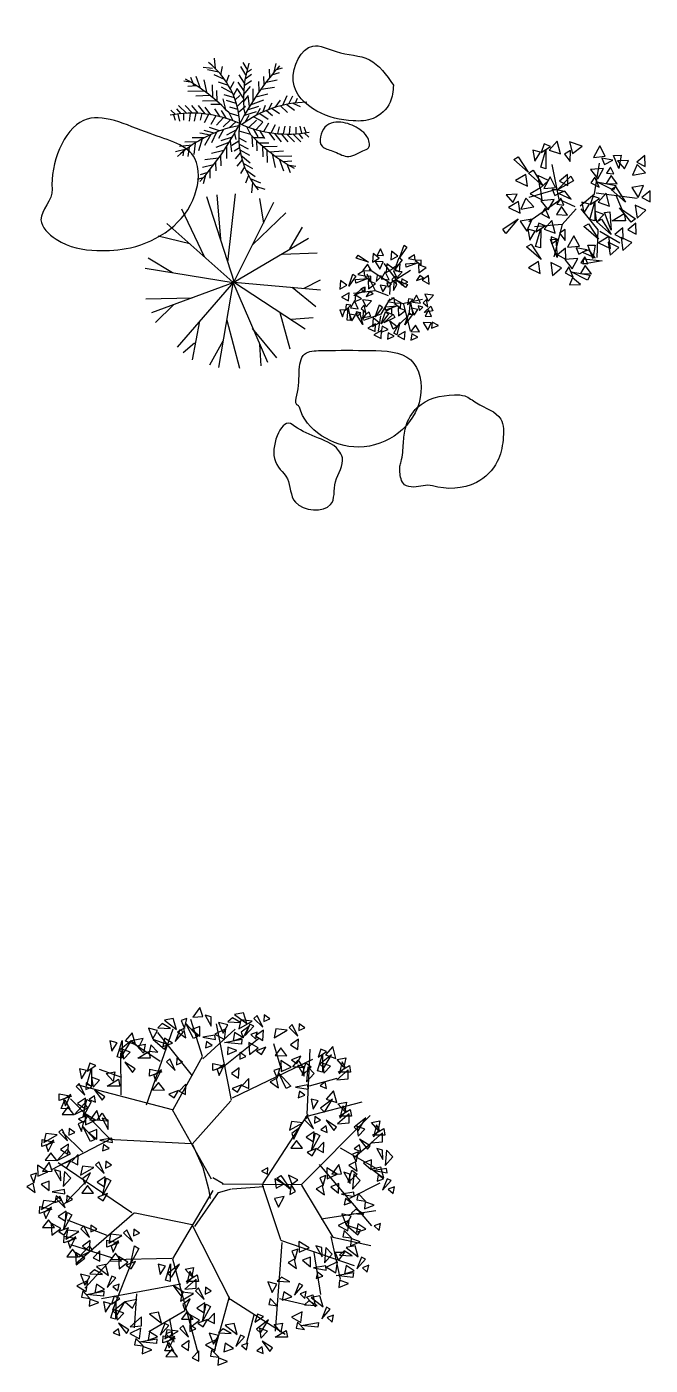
# Model space of a CAD drawing. Header units: millimetres. Extents: x 562 to 1062, y -27 to 300.
# Drawn here: x 570.56 to 574.74, y 234.04 to 243.01 of the extents above; entities that cross this region are included whole.
import ezdxf

# ---------------------------------------------------------------- set-up
doc = ezdxf.new("R2010")
doc.units = ezdxf.units.MM
doc.header["$LTSCALE"] = 0.04
for name, color, linetype in [('det', 13, 'Continuous'), ('LINVISTA', 13, 'Continuous'), ('MOBIL_I', 13, 'Continuous'), ('VE', 82, 'Continuous'), ('VEGET', 3, 'Continuous')]:
    doc.layers.add(name, color=color, linetype=linetype)

# ---------------------------------------------------------------- blocks, each defined once
blk = doc.blocks.new('FLOR2')
at = {"layer": 'VE', "color": 82}
for p, q in [((-80.3, 253.3), (-101.6, 282.1)), ((-82.6, 266.8), (-71.8, 290.5)), ((53.2, 243.8), (73.7, 286)), ((-74.7, 224.4), (-101.7, 246.3)), ((-77.5, 238.1), (-64.7, 269)), ((-69.4, 199.7), (-47.7, 241.3)), ((49.4, 200.4), (16.6, 234.2)), ((52.3, 229.2), (26.3, 258.5)), ((53.7, 258.4), (40.8, 273)), ((48.1, 190.9), (79.6, 229.4)), ((51.1, 215.2), (79.6, 258.5)), ((-66.3, 186.3), (-93.5, 208.1)), ((-57.8, 153.1), (-91, 179.1)), ((-61.3, 166.2), (-30.7, 213.6)), ((-50.9, 128.4), (-27.3, 174.9)), ((43.9, 166.6), (16.6, 210)), ((34.9, 127.8), (16.6, 176)), ((42.1, 157.4), (74.8, 195.4)), ((174.2, 158.1), (152.7, 176.1)), ((187.8, 178.2), (161.1, 191.4)), ((197.1, 193.1), (174.8, 202.3)), ((193, 186.4), (218.9, 189.4)), ((-248.3, 123.4), (-282.9, 101.8)), ((-228.8, 121.8), (-258.8, 154)), ((-209.5, 119.1), (-251.1, 97.5)), ((-195.2, 116.4), (-211.3, 146.7)), ((-157.4, 106.1), (-168.5, 136.9)), ((-128.8, 95.1), (-135.3, 128.2)), ((-101.1, 81.5), (-107.5, 115.3)), ((-45.4, 110.2), (-82.7, 140.9)), ((-39.3, 91.1), (-19.9, 146.4)), ((-30.9, 66.6), (-12.1, 113)), ((17.2, 73.9), (2, 112.9)), ((27.5, 102.9), (6.9, 146.9)), ((23.1, 89.8), (60.2, 112.9)), ((30.7, 113.1), (65.1, 137.2)), ((105, 81.1), (89.8, 117)), ((125.4, 100.5), (108.7, 123.5)), ((141.8, 117.9), (121.5, 144.1)), ((157.5, 136.3), (134.7, 159.9)), ((150.9, 128.4), (195.6, 131.1)), ((166, 147.1), (213.3, 152.2)), ((179.9, 166.3), (207.2, 166.2)), ((-171.1, 110.4), (-216.8, 98.5)), ((-143, 100.9), (-184.2, 85)), ((-110.7, 86.6), (-160.6, 77.4)), ((-91.7, 76.1), (-133.4, 59.7)), ((-71.4, 63.1), (-110.4, 47.3)), ((-84.2, 71.5), (-80.2, 97.5)), ((-36.3, 82.2), (-75, 107.5)), ((-61, 55.7), (-56.7, 89.9)), ((-25, 50.2), (-47.6, 61.3)), ((-18.6, 33.4), (-9.2, 79.1)), ((28.8, 25.6), (25.9, 67.6)), ((54.7, 41.9), (48.8, 84.2)), ((81.1, 61.1), (66.9, 100.4)), ((97.7, 74.8), (137.5, 72.5)), ((115.6, 91), (160.4, 89.1)), ((127.7, 19.7), (162.5, 64.9)), ((134.9, 110.4), (178, 110.1)), ((161.6, 26), (195.9, 72.7)), ((189.8, 32.5), (233.7, 85.8)), ((228.3, 43.3), (249.4, 72.6)), ((256.3, 52.6), (276.4, 71.1)), ((-190.4, -16.5), (-241.7, 10.1)), ((-162.2, -10.6), (-203.9, 23.1)), ((-138.3, -6.5), (-174.5, 20.9)), ((-104.1, -2.9), (-140.4, 24.4)), ((-79, 0.2), (-115.2, 27.6)), ((-50.4, 47.4), (-82.6, 34.3)), ((-34.8, -7.8), (-70.5, 0.7)), ((-27.9, 27.5), (-69, 0.4)), ((-11.4, 15.4), (7.9, 51.4)), ((7.7, 13.9), (7.9, 51.4)), ((17.8, -11.5), (53.6, 12.1)), ((19.5, 20.2), (55.1, 11.7)), ((43.6, 34.6), (82.9, 28.8)), ((67, 50.6), (105.8, 45.4)), ((74.5, 13.1), (115.2, -7.4)), ((103.6, 16.2), (129.9, 47.5)), ((122.9, 19), (159.1, -8.4)), ((146.8, 23), (188.6, -10.7)), ((175.1, 28.9), (226.4, 2.4)), ((209.1, 37.6), (258.9, 19.8)), ((234.1, 50.4), (269.5, 38.8)), ((-260.6, -36.3), (-297.5, -24.2)), ((-271.7, -40.1), (-291.8, -58.6)), ((-224.4, -25.1), (-274.3, -7.4)), ((-243.7, -30.8), (-264.8, -60.1)), ((-205.1, -20), (-249, -73.3)), ((-176.9, -13.5), (-211.2, -60.3)), ((-143.1, -7.2), (-177.8, -52.5)), ((-119, -3.8), (-145.3, -35)), ((-82.4, -38.1), (-121.1, -32.9)), ((-90.2, -2.9), (-116.5, -34.1)), ((-59, -22.2), (-98.2, -16.3)), ((-96.4, -48.6), (-82.2, -87.9)), ((-70, -29.4), (-64.1, -71.7)), ((-43.8, -14.7), (-40.9, -56.7)), ((-17.4, -15.4), (-5.3, -45.9)), ((5.3, -32.4), (-13.4, -78.7)), ((15.6, -54.2), (-3.2, -100.5)), ((9.6, -37.7), (32.3, -48.8)), ((32.9, -20.5), (32.1, -58.5)), ((42.4, -25.6), (71.3, -6.3)), ((54.4, -31.5), (57.1, -66)), ((66.1, -36.8), (101.2, -13.5)), ((80.3, -42.5), (81.7, -68.7)), ((88.6, -45.5), (126.2, -21)), ((98.9, -48.8), (111.9, -80.7)), ((109.3, -51.9), (156.4, -33)), ((143.9, -59.5), (181, -35.7)), ((173.3, -63.2), (215.7, -42.4)), ((212.6, -64.1), (249.1, -34.6)), ((240.1, -54.5), (268.6, -27.6)), ((-150.3, -97.9), (-193.3, -97.6)), ((-131, -78.5), (-175.7, -76.6)), ((-157.1, -105.4), (-136.8, -131.7)), ((-113, -62.3), (-152.8, -60)), ((-140.7, -88), (-124, -111.1)), ((-120.3, -68.7), (-105.1, -104.5)), ((-28.9, -84.6), (-68.3, -95.7)), ((-23.5, -56.8), (-61.5, -71.9)), ((-31.5, -100), (-16.7, -124.3)), ((-25.5, -69.9), (-13.5, -100.4)), ((23.9, -78.7), (4.6, -133.9)), ((21, -69.7), (59.6, -95)), ((30, -97.7), (67.4, -128.4)), ((50.8, -62.6), (58.9, -94.5)), ((64.2, -73.5), (111.4, -79.4)), ((74.6, -82.5), (81.9, -127.1)), ((87.1, -94.1), (128.1, -98.7)), ((101.9, -109), (98.1, -145.2)), ((128.7, -56.7), (141.8, -87.8)), ((159, -61.7), (176, -89.7)), ((198, -64.3), (219.9, -90.7)), ((232.1, -62.8), (267.9, -88.5)), ((-181.4, -134.6), (-228.6, -139.7)), ((-195.2, -153.8), (-222.5, -153.8)), ((-166.3, -115.9), (-211, -118.7)), ((-203.2, -165.8), (-176.5, -178.9)), ((-189.5, -145.7), (-168.1, -163.6)), ((-172.9, -123.8), (-150, -147.4)), ((-45.5, -137.8), (-81, -147.5)), ((-37.2, -114.1), (-68.5, -119.5)), ((-50.1, -149.5), (-40.8, -185.5)), ((-39.9, -122.1), (-27.9, -152.6)), ((35.5, -115.9), (12, -162.5)), ((45.9, -153.7), (15.3, -201.1)), ((42.5, -140.6), (75.6, -166.6)), ((108.6, -116.2), (149.5, -121.2)), ((120.9, -130.2), (119.1, -162.8)), ((131.2, -142.8), (171.4, -148.5)), ((137.7, -151.4), (134.9, -176.1)), ((145.5, -162.1), (177.9, -167.4)), ((-208.4, -174), (-234.3, -177)), ((-212.4, -180.7), (-190.1, -189.9)), ((-84.5, -217), (-113.5, -232.1)), ((-71.3, -194.2), (-110.7, -203.1)), ((-59.4, -170.6), (-98.3, -175.1)), ((-75.6, -202), (-60.4, -237.2)), ((-63.4, -178.9), (-44, -219.3)), ((54.1, -187.2), (32.4, -228.8)), ((50.9, -173.8), (78.2, -195.6)), ((59.4, -211.9), (86.4, -233.9)), ((-90.3, -226.2), (-80.6, -245)), ((62.1, -225.6), (49.4, -256.6)), ((67.3, -254.3), (56.5, -278)), ((64.9, -240.8), (86.2, -269.6))]:
    blk.add_line(p, q, dxfattribs=at)
for centre, radius, start, end in [((1087.9, 462.4), 1186.7, 188.516, 202.6061), ((-486.5, 269.5), 540.3, 336.1944, 2.2987), ((-211.8, 435.3), 475.2, 295.4351, 330.987), ((-266.2, -219.1), 342.9, 41.079, 90.2435), ((-111.8, 349.6), 262, 304.4561, 313.2891), ((11.4, 742.8), 732.4, 273.4205, 291.3892), ((-26.8, -730.3), 732.4, 93.4205, 111.3892), ((196.4, -422.9), 475.2, 115.4351, 150.987), ((-481.7, 27.7), 466.5, 321.3423, 356.988), ((200.6, 278.7), 342.9, 232.5988, 281.7634), ((-1103.2, -449.9), 1186.7, 8.516, 22.6061), ((-241, -435.3), 473.3, 32.1218, 54.7349)]:
    blk.add_arc(centre, radius, start, end, dxfattribs=at)
blk = doc.blocks.new('ARVE07P')
for p, q in [((-0.0211, 0.2785), (-0.1024, 0.4764)), ((0.0077, -0.006), (-0.0473, 0.4838)), ((-0.034, 0.376), (-0.0052, 0.4937)), ((0.1023, 0.1933), (0.113, 0.4711)), ((-0.1944, 0.2383), (-0.1892, 0.4486)), ((0.0051, -0.0043), (0.2231, 0.4338)), ((0.1577, 0.2986), (0.2678, 0.4063)), ((-0.2468, 0.2936), (-0.3651, 0.3186)), ((0.0077, -0.006), (-0.3045, 0.3662)), ((0.2497, 0.1535), (0.352, 0.3486)), ((-0.3019, 0.1232), (-0.3965, 0.2633)), ((0.0051, 0.0006), (0.4123, 0.2559)), ((0.3125, 0.2633), (0.3886, 0.2961)), ((0.0025, 0.0006), (-0.4489, 0.1834)), ((-0.3651, 0.1482), (-0.4648, 0.1285)), ((0.3624, 0.0232), (0.4884, 0.0883)), ((0.0025, 0.0006), (-0.47, -0.1145)), ((0.0025, 0.0006), (-0.3414, -0.3625)), ((0, 0.0031), (0.0081, -0.5002)), ((0.0025, 0.0031), (0.4939, 0.0306)), ((0.0081, 0.0031), (0.4544, -0.217)), ((0.2523, 0.0182), (0.5017, -0.0519)), ((-0.3019, -0.0719), (-0.4911, -0.0219)), ((0.0081, -0.0018), (0.2652, -0.4224)), ((-0.3518, -0.0871), (-0.4545, -0.1822)), ((0.0025, -0.117), (-0.1497, -0.4699)), ((0.3151, -0.1494), (0.423, -0.2674)), ((-0.1574, -0.1695), (-0.3887, -0.2871)), ((0.1182, -0.1822), (0.1629, -0.4752)), ((-0.2546, -0.2674), (-0.2731, -0.4051)), ((0.0025, -0.2522), (-0.0499, -0.4949)), ((0.1762, -0.2773), (0.3336, -0.3699)), ((0.3336, -0.3699), (0.3336, -0.3699))]:
    blk.add_line(p, q)
blk = doc.blocks.new('A$C1119327A')
at = {"layer": 'MOBIL_I'}
for p, q in [((23.82, 42.64), (11.52, 38.98)), ((24.92, 37.63), (11.52, 28.19)), ((41.63, 41.09), (59.98, 38.78)), ((50.43, 40.13), (54.11, 31.27)), ((26.39, 27.03), (22.72, 12.58)), ((43.28, 23.95), (52.27, 18.75))]:
    blk.add_line(p, q, dxfattribs=at)
for points in [[(14.32, 55.33), (16.77, 59.32), (13.35, 60.21)], [(16.86, 52.56), (19.23, 60.41), (19.14, 51.86)], [(17.06, 59.11), (21.22, 61.8), (18.38, 62.99)], [(25.69, 58.51), (24.17, 64.2), (20.66, 60.21)], [(30.06, 55.15), (30.12, 60.09), (27.56, 58.39)], [(35.34, 61.99), (29.77, 63.88), (31.14, 58.75)], [(43.21, 62.15), (40.39, 56.98), (45.68, 57.45)], [(6.82, 57.24), (11.25, 50.33), (4.81, 55.96)], [(49.05, 55.77), (44.19, 56.68), (45.42, 53.87)], [(52.75, 57.9), (51.73, 52.03), (49.43, 57.89)], [(51.21, 55.41), (54.28, 51.9), (56.13, 55.64)], [(57.82, 49), (63.62, 50.01), (59.97, 53.86)], [(63.38, 57.79), (59.78, 54.82), (63.46, 52.87)], [(5.6, 46.66), (10.91, 44.12), (10.16, 49.37)], [(13.44, 51.2), (17.87, 44.29), (11.43, 49.92)], [(15.6, 48.95), (16.43, 43.13), (20.39, 46.66)], [(21.04, 48.25), (18.22, 43.09), (23.51, 43.56)], [(31.54, 46.49), (24.41, 42.42), (30.37, 48.56)], [(28.83, 49.33), (25.24, 46.36), (28.92, 44.4)], [(44.98, 52.04), (39.12, 51.52), (42.44, 47.38)], [(42.91, 43.65), (40.97, 48.2), (39.32, 45.61)], [(51.05, 45.11), (48.27, 48.86), (46.12, 45.29)], [(48.07, 52.67), (46.27, 49.97), (49.45, 49.57)], [(12.23, 40.62), (17.53, 38.07), (16.79, 43.33)], [(26.87, 41.87), (22.01, 42.79), (23.25, 39.97)], [(30.5, 38.35), (27.69, 41.9), (24.89, 40.84)], [(49.33, 42.32), (42, 46), (50.41, 44.45)], [(50.29, 43.94), (54.72, 37.03), (48.28, 42.66)], [(60.42, 39.08), (62.8, 44.46), (57.57, 43.55)], [(65.68, 42.07), (62.08, 39.1), (65.76, 37.15)], [(1.4, 40.31), (4.48, 36.8), (6.32, 40.54)], [(2.44, 34.57), (7.74, 32.03), (7, 37.29)], [(8.01, 33.9), (13.81, 34.9), (10.16, 38.75)], [(22.81, 38.15), (16.95, 37.63), (20.27, 33.48)], [(25.9, 38.77), (24.1, 36.07), (27.27, 35.68)], [(36.2, 32.07), (38.66, 36.05), (35.24, 36.95)], [(38.75, 29.29), (41.11, 37.15), (41.03, 28.6)], [(38.95, 35.85), (43.1, 38.54), (40.27, 39.72)], [(47.58, 35.25), (46.06, 40.93), (42.55, 36.95)], [(20.74, 29.75), (18.8, 34.3), (17.15, 31.71)], [(28.87, 31.22), (26.1, 34.96), (23.95, 31.39)], [(41.79, 28.08), (45, 31.46), (41.11, 32.96)], [(47.76, 32.59), (48.4, 24.4), (45.38, 32.41)], [(54.68, 28.6), (48.72, 28.6), (54.1, 31.87)], [(57.29, 28.08), (52.06, 34.4), (59.13, 29.59)], [(59.07, 35.66), (59.9, 29.83), (63.86, 33.36)], [(0, 24.87), (6.77, 29.51), (1.34, 22.9)], [(10.61, 23.97), (12.99, 29.36), (7.76, 28.45)], [(12.01, 19.98), (14.47, 23.96), (11.05, 24.86)], [(14.56, 17.2), (16.92, 25.06), (16.84, 16.51)], [(14.76, 23.76), (18.91, 26.45), (16.08, 27.63)], [(23.39, 23.16), (21.87, 28.84), (18.36, 24.86)], [(27.75, 19.79), (27.82, 24.74), (25.26, 23.04)], [(38.21, 27.33), (42.64, 20.42), (36.2, 26.05)], [(43.96, 29.44), (48.39, 22.54), (41.95, 28.16)], [(53.6, 25.46), (50, 22.49), (53.68, 20.53)], [(59.35, 27.58), (55.75, 24.61), (59.43, 22.65)], [(12.58, 18.26), (17.01, 11.36), (10.57, 16.98)], [(23.57, 20.5), (24.21, 12.31), (21.19, 20.32)], [(24.53, 20.22), (21.56, 21.53), (21.72, 18.34)], [(31.7, 21.97), (28.88, 16.8), (34.17, 17.27)], [(42.74, 18.86), (48.05, 16.32), (47.3, 21.58)], [(46.99, 19.04), (47.82, 13.21), (51.78, 16.75)], [(52.74, 21.16), (53.57, 15.33), (57.53, 18.87)], [(27.97, 16.4), (24.37, 13.43), (28.05, 11.47)], [(37.53, 15.59), (32.67, 16.5), (33.91, 13.69)], [(36.56, 12.49), (34.76, 9.79), (37.93, 9.39)], [(41.16, 12.07), (38.35, 15.62), (35.55, 14.56)], [(41.24, 17.72), (40.21, 11.85), (37.92, 17.71)], [(11.36, 7.68), (16.67, 5.14), (15.92, 10.4)], [(21.36, 9.98), (22.19, 4.15), (26.15, 7.69)], [(33.47, 11.86), (27.61, 11.34), (30.93, 7.2)], [(31.39, 3.47), (29.46, 8.02), (27.8, 5.43)], [(39.53, 4.93), (36.75, 8.68), (34.61, 5.11)], [(36.12, 11.59), (44.29, 10.82), (35.89, 9.22)], [(34.65, 0.11), (31.14, 3.22), (29.67, 0)], [(37.82, 2.14), (30.48, 5.82), (38.89, 4.27)]]:
    blk.add_lwpolyline(points, close=True, dxfattribs=at)
for points in [[(34.47, 35.32), (40.89, 40.71), (43.09, 54.39)], [(32.26, 34.93), (25.1, 38.21), (21.98, 53.81)], [(32.63, 33.97), (26.39, 27.03), (14.09, 25.88)], [(34.83, 33.97), (42.36, 24.53), (41.99, 12.2)]]:
    blk.add_lwpolyline(points, dxfattribs=at)
blk = doc.blocks.new('planta8')
at = {"color": 0}
for p, q in [((-0.0621, 0.6486), (-0.1198, 0.8317)), ((0.0807, 0.4314), (0.0068, 0.809)), ((-0.3391, 0.4097), (-0.2067, 0.7857)), ((-0.1118, 0.5533), (-0.283, 0.7665)), ((-0.0599, 0.6374), (0.1, 0.7839)), ((0.0503, 0.6052), (0.2142, 0.7374)), ((-0.4634, 0.4586), (-0.4649, 0.6656)), ((-0.2706, 0.624), (-0.4118, 0.7172)), ((0.3315, 0.5721), (0.2907, 0.7109)), ((0.4562, 0.3633), (0.4708, 0.6849)), ((-0.2073, 0.3858), (-0.0621, 0.6486)), ((0.087, 0.4433), (0.4834, 0.6346)), ((-0.46, 0.5436), (-0.5706, 0.5839)), ((0.4672, 0.5034), (0.604, 0.5411)), ((-0.513, 0.2341), (-0.714, 0.4387)), ((-0.1133, 0.2153), (0.0775, 0.4296)), ((0.449, 0.3521), (0.7267, 0.4239)), ((0.2364, 0.0191), (0.4601, 0.3633)), ((-0.6531, 0.1742), (-0.7542, 0.2738)), ((-0.5263, 0.2347), (-0.8121, 0.0866)), ((-0.1183, 0.2166), (-0.5282, 0.2381)), ((-0.1117, 0.2124), (-0.0596, 0.0985)), ((0.6905, 0.1514), (0.7807, 0.2271)), ((0.6186, 0.1969), (0.7986, 0.0947)), ((-0.411, -0.125), (-0.7748, 0.1226)), ((-0.0596, 0.0985), (-0.0314, -0.007)), ((0.5141, 0.1137), (0.7735, -0.1889)), ((-0.6448, 0.0224), (-0.7446, -0.0824)), ((0.0411, 0.0182), (-0.0114, 0.0478)), ((0.0854, -0.007), (0.242, 0.0056)), ((0.2329, 0.0154), (0.323, -0.257)), ((0.4275, 0.0115), (0.5825, -0.2456)), ((0.6655, -0.0527), (0.8168, 0.023)), ((-0.0314, -0.007), (-0.0233, -0.0536)), ((-0.3975, -0.1245), (-0.6876, -0.3773)), ((-0.1133, -0.1845), (-0.3944, -0.1263)), ((0.5248, -0.1549), (0.795, -0.1133)), ((-0.5328, -0.2377), (-0.7292, -0.1619)), ((-0.112, -0.1894), (0.0744, -0.5552)), ((0.323, -0.2607), (0.687, -0.3855)), ((0.5717, -0.242), (0.6186, -0.4536)), ((0.5825, -0.2456), (0.77, -0.2872)), ((-0.5057, -0.3492), (-0.7124, -0.284)), ((0.3302, -0.2721), (0.2976, -0.711)), ((0.4887, -0.3213), (0.5213, -0.5293)), ((-0.5142, -0.3567), (-0.644, -0.4983)), ((-0.214, -0.3511), (-0.5142, -0.3567)), ((-0.4068, -0.3522), (-0.5059, -0.607)), ((-0.1688, -0.4772), (-0.5606, -0.5505)), ((-0.3886, -0.525), (-0.3988, -0.694)), ((0.0702, -0.54), (-0.0065, -0.8163)), ((0.0763, -0.5518), (0.3475, -0.7253)), ((0.3194, -0.5483), (0.4601, -0.5823)), ((-0.149, -0.6093), (-0.3275, -0.7141)), ((-0.2244, -0.6488), (-0.204, -0.7647)), ((0.1921, -0.6314), (0.1564, -0.7687))]:
    blk.add_line(p, q, dxfattribs=at)
for points in [[(-0.0606, 0.8452), (-0.075, 0.8903), (-0.1089, 0.8431)], [(0.1565, 0.8107), (0.1408, 0.8648), (0.0968, 0.8562)], [(-0.2205, 0.7874), (-0.2603, 0.8109), (-0.2831, 0.7906)], [(-0.1904, 0.7823), (-0.2061, 0.8364), (-0.2501, 0.8278)], [(-0.1507, 0.7873), (-0.1386, 0.8363), (-0.168, 0.8254)], [(-0.1065, 0.737), (-0.1437, 0.8121), (-0.0846, 0.7478)], [(-0.0754, 0.7493), (-0.075, 0.7969), (-0.1145, 0.7809)], [(-0.0183, 0.7975), (-0.0194, 0.8437), (-0.0487, 0.8523)], [(0.0635, 0.8052), (0.0176, 0.8169), (0.0396, 0.7631)], [(0.1264, 0.8157), (0.0866, 0.8393), (0.0638, 0.819)], [(0.1835, 0.8225), (0.1275, 0.8291), (0.1184, 0.7853)], [(0.1671, 0.7968), (0.13, 0.7693), (0.1398, 0.7404)], [(0.1919, 0.7987), (0.1726, 0.808), (0.1495, 0.7512)], [(0.2083, 0.8505), (0.1922, 0.8364), (0.2356, 0.7929)], [(0.2425, 0.8538), (0.2414, 0.8207), (0.2711, 0.8343)], [(0.3818, 0.8059), (0.3657, 0.7918), (0.409, 0.7484)], [(0.416, 0.8093), (0.4149, 0.7761), (0.4446, 0.7897)], [(-0.3932, 0.7075), (-0.4087, 0.7656), (-0.4446, 0.7249)], [(-0.3759, 0.6943), (-0.3556, 0.737), (-0.4126, 0.7258)], [(-0.2834, 0.7769), (-0.3293, 0.7886), (-0.3073, 0.7348)], [(-0.2358, 0.7074), (-0.306, 0.7329), (-0.25, 0.6848)], [(-0.21, 0.7134), (-0.2502, 0.739), (-0.2576, 0.6971)], [(-0.155, 0.7704), (-0.1743, 0.7797), (-0.1974, 0.7228)], [(-0.1448, 0.74), (-0.1543, 0.7868), (-0.1861, 0.7696)], [(0.0021, 0.7329), (-0.0002, 0.7542), (-0.0607, 0.7436)], [(0.0538, 0.7857), (-0.0002, 0.7593), (0.0466, 0.7319)], [(0.1308, 0.7089), (0.0474, 0.7172), (0.1333, 0.7331)], [(0.137, 0.7417), (0.0968, 0.7673), (0.0894, 0.7254)], [(0.2083, 0.7685), (0.1774, 0.7566), (0.2015, 0.7346)], [(0.2394, 0.7777), (0.2002, 0.7506), (0.2359, 0.7275)], [(0.357, 0.778), (0.301, 0.7846), (0.2918, 0.7407)], [(0.4128, 0.7331), (0.3736, 0.7061), (0.4093, 0.6829)], [(-0.5094, 0.6751), (-0.4843, 0.7158), (-0.5192, 0.7249)], [(-0.4834, 0.6467), (-0.4592, 0.727), (-0.4601, 0.6396)], [(-0.4532, 0.6609), (-0.4147, 0.7249), (-0.4726, 0.6792)], [(-0.4523, 0.6344), (-0.4195, 0.6689), (-0.4592, 0.6842)], [(-0.3867, 0.7016), (-0.3449, 0.7096), (-0.3535, 0.6639)], [(-0.3207, 0.6396), (-0.3816, 0.6396), (-0.3266, 0.673)], [(-0.2822, 0.6697), (-0.3173, 0.706), (-0.3236, 0.6753)], [(-0.0148, 0.703), (-0.0413, 0.7229), (-0.0472, 0.6908)], [(0.108, 0.6779), (0.0632, 0.6947), (0.061, 0.6587)], [(0.1231, 0.6678), (0.122, 0.6346), (0.1517, 0.6483)], [(0.1665, 0.7182), (0.1698, 0.6582), (0.2132, 0.6907)], [(0.2515, 0.6941), (0.2043, 0.676), (0.2302, 0.6582)], [(0.3258, 0.6902), (0.2971, 0.6525), (0.3552, 0.6518)], [(0.5093, 0.6449), (0.5517, 0.6723), (0.5228, 0.6844)], [(0.5974, 0.6387), (0.5819, 0.6968), (0.546, 0.6561)], [(-0.6318, 0.5761), (-0.5894, 0.6035), (-0.6183, 0.6156)], [(-0.407, 0.5695), (-0.3941, 0.5866), (-0.4455, 0.6202)], [(-0.2234, 0.6361), (-0.2395, 0.622), (-0.1961, 0.5785)], [(-0.1892, 0.6394), (-0.1903, 0.6063), (-0.1606, 0.6199)], [(-0.01, 0.6135), (0.0496, 0.601), (-0.011, 0.5796)], [(0.0477, 0.6107), (0.0105, 0.5833), (0.0203, 0.5544)], [(0.3763, 0.5962), (0.3253, 0.628), (0.327, 0.5738)], [(0.4249, 0.6495), (0.3778, 0.6314), (0.4036, 0.6136)], [(0.3852, 0.5964), (0.4102, 0.6308), (0.4352, 0.5915)], [(0.4403, 0.5506), (0.4392, 0.5968), (0.4099, 0.6054)], [(0.4757, 0.5963), (0.4312, 0.5546), (0.4485, 0.6165)], [(0.452, 0.5224), (0.4895, 0.5645), (0.4589, 0.5972)], [(0.5072, 0.5779), (0.5314, 0.6582), (0.5305, 0.5708)], [(0.5374, 0.5921), (0.5759, 0.6561), (0.518, 0.6104)], [(0.5383, 0.5656), (0.5711, 0.6001), (0.5314, 0.6154)], [(0.604, 0.6328), (0.6458, 0.6408), (0.6371, 0.5951)], [(0.6699, 0.5708), (0.609, 0.5708), (0.664, 0.6042)], [(0.6129, 0.5617), (0.6437, 0.5962), (0.6281, 0.6225)], [(-0.6598, 0.5375), (-0.6348, 0.5782), (-0.6697, 0.5873)], [(-0.6339, 0.5091), (-0.6097, 0.5894), (-0.6106, 0.502)], [(-0.6028, 0.4968), (-0.57, 0.5313), (-0.6097, 0.5466)], [(-0.5371, 0.564), (-0.4953, 0.572), (-0.504, 0.5263)], [(-0.4711, 0.502), (-0.5321, 0.502), (-0.4771, 0.5354)], [(-0.3223, 0.5851), (-0.2627, 0.5726), (-0.3233, 0.5513)], [(-0.2646, 0.5824), (-0.3018, 0.5549), (-0.292, 0.526)], [(0.12, 0.5916), (0.0807, 0.5646), (0.1165, 0.5414)], [(0.1674, 0.5401), (0.1345, 0.5054), (0.1668, 0.4893)], [(0.3138, 0.4931), (0.3043, 0.5399), (0.2725, 0.5227)], [(0.3078, 0.5405), (0.32, 0.5895), (0.2906, 0.5785)], [(0.3521, 0.4902), (0.3149, 0.5653), (0.3739, 0.5009)], [(0.6022, 0.5331), (0.6583, 0.5382), (0.6583, 0.583)], [(-0.7695, 0.4638), (-0.7099, 0.4513), (-0.7705, 0.4299)], [(-0.6707, 0.5147), (-0.6867, 0.5006), (-0.6434, 0.4572)], [(-0.6364, 0.5181), (-0.6376, 0.4849), (-0.6079, 0.4985)], [(-0.5574, 0.4319), (-0.5446, 0.449), (-0.5959, 0.4826)], [(-0.2794, 0.5203), (-0.3081, 0.4827), (-0.25, 0.4819)], [(-0.1803, 0.4797), (-0.2274, 0.4616), (-0.2015, 0.4438)], [(-0.1449, 0.5117), (-0.1778, 0.4771), (-0.1455, 0.461)], [(0.132, 0.508), (0.0849, 0.4899), (0.1108, 0.4721)], [(0.4607, 0.4861), (0.4584, 0.5074), (0.3979, 0.4968)], [(0.4438, 0.4561), (0.4173, 0.4761), (0.4114, 0.4439)], [(0.5508, 0.4904), (0.5451, 0.5231), (0.5189, 0.5036)], [(0.6013, 0.4202), (0.5857, 0.4783), (0.5499, 0.4376)], [(-0.7176, 0.3896), (-0.7602, 0.3904), (-0.7423, 0.4333)], [(-0.7267, 0.399), (-0.7553, 0.3613), (-0.6972, 0.3606)], [(-0.7118, 0.461), (-0.749, 0.4335), (-0.7392, 0.4046)], [(-0.6441, 0.4158), (-0.695, 0.361), (-0.6289, 0.3939)], [(-0.6396, 0.4419), (-0.6788, 0.4149), (-0.6431, 0.3917)], [(-0.6117, 0.4234), (-0.6518, 0.3499), (-0.633, 0.4352)], [(-0.5903, 0.4216), (-0.5959, 0.4543), (-0.6222, 0.4348)], [(0.4851, 0.3878), (0.5102, 0.4284), (0.4753, 0.4376)], [(0.5413, 0.3736), (0.5798, 0.4376), (0.5219, 0.3919)], [(0.6078, 0.4143), (0.6496, 0.4223), (0.641, 0.3766)], [(0.6168, 0.3432), (0.6475, 0.3777), (0.632, 0.404)], [(-0.6275, 0.3583), (-0.6746, 0.3402), (-0.6488, 0.3224)], [(-0.5913, 0.3333), (-0.6423, 0.3651), (-0.6406, 0.3109)], [(-0.5696, 0.3355), (-0.584, 0.3806), (-0.618, 0.3334)], [(-0.5824, 0.3335), (-0.5574, 0.3679), (-0.5325, 0.3286)], [(-0.5273, 0.2878), (-0.5285, 0.334), (-0.5578, 0.3425)], [(0.4588, 0.3488), (0.4427, 0.3347), (0.4861, 0.2912)], [(0.493, 0.3521), (0.4919, 0.319), (0.5216, 0.3326)], [(0.5875, 0.2822), (0.6004, 0.2993), (0.549, 0.3329)], [(0.606, 0.3146), (0.6622, 0.3196), (0.6622, 0.3644)], [(0.6738, 0.3523), (0.6129, 0.3523), (0.6678, 0.3857)], [(0.707, 0.2806), (0.7455, 0.3446), (0.6876, 0.2988)], [(-0.7802, 0.2603), (-0.8362, 0.2669), (-0.8454, 0.223)], [(-0.7555, 0.2882), (-0.7715, 0.2741), (-0.7282, 0.2307)], [(-0.7212, 0.2916), (-0.7224, 0.2584), (-0.6927, 0.272)], [(-0.6598, 0.2776), (-0.6476, 0.3266), (-0.677, 0.3157)], [(-0.6155, 0.2273), (-0.6527, 0.3024), (-0.5937, 0.2381)], [(-0.5844, 0.2396), (-0.5841, 0.2872), (-0.6235, 0.2712)], [(0.434, 0.3208), (0.378, 0.3274), (0.3688, 0.2836)], [(0.4176, 0.2951), (0.3804, 0.2676), (0.3902, 0.2387)], [(0.4899, 0.2759), (0.4506, 0.2489), (0.4864, 0.2258)], [(0.5177, 0.2575), (0.4776, 0.1839), (0.4964, 0.2692)], [(0.5547, 0.2719), (0.549, 0.3046), (0.5228, 0.2851)], [(0.7079, 0.254), (0.7407, 0.2886), (0.701, 0.3039)], [(0.7717, 0.2216), (0.8279, 0.2266), (0.8279, 0.2714)], [(0.7735, 0.3212), (0.8153, 0.3292), (0.8067, 0.2835)], [(0.8395, 0.2593), (0.7786, 0.2593), (0.8335, 0.2927)], [(0.7825, 0.2502), (0.8132, 0.2847), (0.7977, 0.311)], [(-0.8543, 0.2373), (-0.7947, 0.2248), (-0.8553, 0.2034)], [(-0.7966, 0.2345), (-0.8338, 0.207), (-0.824, 0.1781)], [(-0.7244, 0.2154), (-0.7636, 0.1883), (-0.7279, 0.1652)], [(-0.5069, 0.2232), (-0.5093, 0.2445), (-0.5697, 0.2339)], [(-0.5238, 0.1933), (-0.5503, 0.2132), (-0.5562, 0.1811)], [(0.4028, 0.233), (0.3741, 0.1954), (0.4322, 0.1946)], [(0.5373, 0.2244), (0.5044, 0.1898), (0.5368, 0.1736)], [(0.7204, 0.1788), (0.7147, 0.2115), (0.6884, 0.1921)], [(0.7532, 0.1891), (0.7661, 0.2063), (0.7147, 0.2399)], [(-0.8115, 0.1725), (-0.8401, 0.1348), (-0.782, 0.134)], [(-0.7289, 0.1892), (-0.7798, 0.1345), (-0.7137, 0.1674)], [(-0.6769, 0.1639), (-0.7098, 0.1292), (-0.6775, 0.1131)], [(0.5019, 0.1924), (0.4548, 0.1742), (0.4807, 0.1564)], [(0.6972, 0.1279), (0.7093, 0.1769), (0.6799, 0.1659)], [(0.7725, 0.0898), (0.7729, 0.1375), (0.7334, 0.1215)], [(0.8296, 0.138), (0.8285, 0.1843), (0.7992, 0.1928)], [(0.8413, 0.1098), (0.8789, 0.1519), (0.8482, 0.1846)], [(-0.8948, 0.0228), (-0.8826, 0.0718), (-0.912, 0.0608)], [(-0.8263, 0.0785), (-0.8773, 0.1102), (-0.8756, 0.056)], [(-0.8046, 0.0807), (-0.819, 0.1257), (-0.8529, 0.0786)], [(-0.7623, 0.0329), (-0.7634, 0.0791), (-0.7927, 0.0877)], [(-0.7123, 0.1318), (-0.7594, 0.1137), (-0.7336, 0.0959)], [(-0.7506, 0.0047), (-0.7131, 0.0467), (-0.7437, 0.0794)], [(-0.599, 0.0984), (-0.655, 0.105), (-0.6642, 0.0612)], [(-0.6154, 0.0727), (-0.6526, 0.0452), (-0.6428, 0.0163)], [(-0.5742, 0.1264), (-0.5903, 0.1122), (-0.5469, 0.0688)], [(-0.54, 0.1297), (-0.5411, 0.0966), (-0.5114, 0.1102)], [(0.2303, 0.0817), (0.2591, 0.0654), (0.2608, 0.098)], [(0.6038, 0.0664), (0.5528, 0.0981), (0.5545, 0.0439)], [(0.6255, 0.0685), (0.6111, 0.1136), (0.5772, 0.0664)], [(0.6678, 0.0208), (0.6667, 0.067), (0.6374, 0.0756)], [(0.7032, 0.0664), (0.6587, 0.0248), (0.676, 0.0867)], [(0.7031, 0.0805), (0.6936, 0.1274), (0.6618, 0.1102)], [(0.6795, -0.0074), (0.717, 0.0346), (0.6864, 0.0673)], [(0.8348, 0.0461), (0.8191, 0.1002), (0.7752, 0.0916)], [(0.85, 0.0735), (0.8477, 0.0948), (0.7872, 0.0842)], [(-0.8888, -0.0246), (-0.8983, 0.0222), (-0.9301, 0.005)], [(-0.8194, -0.0153), (-0.819, 0.0323), (-0.8585, 0.0164)], [(-0.6302, 0.0106), (-0.6589, -0.027), (-0.6008, -0.0278)], [(-0.5431, 0.0535), (-0.5824, 0.0265), (-0.5466, 0.0034)], [(-0.5153, 0.0351), (-0.5554, -0.0385), (-0.5366, 0.0468)], [(0.2964, 0.0437), (0.3022, -0.0036), (0.3392, 0.0174)], [(0.3256, 0.0599), (0.3723, -0.0097), (0.3053, 0.0464)], [(0.364, 0.062), (0.3795, 0.0168), (0.4088, 0.038)], [(0.376, 0.0158), (0.3704, -0.0344), (0.3981, -0.0197)], [(0.5413, -0.0367), (0.5318, 0.0101), (0.5, -0.0071)], [(0.5353, 0.0106), (0.5475, 0.0597), (0.5181, 0.0487)], [(0.6107, -0.0274), (0.6111, 0.0202), (0.5716, 0.0042)], [(0.8331, 0.0435), (0.8066, 0.0635), (0.8007, 0.0314)], [(0.8703, 0.0341), (0.851, 0.0435), (0.8279, -0.0134)], [(0.8867, 0.0039), (0.8557, -0.008), (0.8798, -0.03)], [(-0.7919, -0.0714), (-0.8478, -0.0648), (-0.857, -0.1087)], [(-0.7419, -0.0316), (-0.7442, -0.0104), (-0.8047, -0.021)], [(-0.7588, -0.0616), (-0.7853, -0.0416), (-0.7912, -0.0738)], [(-0.7671, -0.0434), (-0.7832, -0.0576), (-0.7398, -0.101)], [(-0.7328, -0.0401), (-0.734, -0.0733), (-0.7043, -0.0596)], [(-0.5311, -0.03), (-0.5782, -0.0482), (-0.5523, -0.066)], [(0.2942, -0.0534), (0.3143, -0.0962), (0.3419, -0.045)], [(0.6882, -0.0438), (0.6859, -0.0225), (0.6254, -0.0331)], [(0.6713, -0.0737), (0.6448, -0.0537), (0.6389, -0.0859)], [(0.743, -0.0665), (0.7079, -0.0302), (0.7016, -0.0609)], [(-0.8659, -0.0944), (-0.8063, -0.1069), (-0.8669, -0.1283)], [(-0.8083, -0.0972), (-0.8454, -0.1246), (-0.8356, -0.1535)], [(-0.736, -0.1163), (-0.7752, -0.1433), (-0.7395, -0.1665)], [(-0.7081, -0.1347), (-0.7483, -0.2083), (-0.7295, -0.123)], [(0.6725, -0.1415), (0.6267, -0.1298), (0.6487, -0.1836)], [(0.7355, -0.131), (0.6957, -0.1075), (0.6729, -0.1278)], [(0.7863, -0.0866), (0.7416, -0.0699), (0.7393, -0.1059)], [(-0.8231, -0.1592), (-0.8517, -0.1969), (-0.7936, -0.1976)], [(-0.8089, -0.1757), (-0.8056, -0.2357), (-0.7622, -0.2033)], [(-0.6474, -0.1893), (-0.6635, -0.2034), (-0.6201, -0.2468)], [(-0.6131, -0.1859), (-0.6143, -0.2191), (-0.5846, -0.2055)], [(0.6629, -0.1611), (0.6089, -0.1875), (0.6557, -0.2148)], [(0.7202, -0.211), (0.6499, -0.1855), (0.7059, -0.2336)], [(0.746, -0.205), (0.7058, -0.1794), (0.6984, -0.2214)], [(0.8174, -0.1783), (0.7864, -0.1901), (0.8105, -0.2122)], [(-0.7239, -0.1999), (-0.7711, -0.218), (-0.7452, -0.2358)], [(-0.7462, -0.2402), (-0.6866, -0.2527), (-0.7472, -0.2741)], [(-0.6722, -0.2172), (-0.7281, -0.2106), (-0.7373, -0.2545)], [(-0.6885, -0.243), (-0.7257, -0.2705), (-0.7159, -0.2994)], [(-0.6163, -0.2621), (-0.6555, -0.2892), (-0.6198, -0.3123)], [(-0.5342, -0.2604), (-0.4746, -0.2729), (-0.5352, -0.2942)], [(-0.4602, -0.2373), (-0.5161, -0.2308), (-0.5253, -0.2746)], [(-0.4766, -0.2631), (-0.5137, -0.2906), (-0.5039, -0.3195)], [(-0.4354, -0.2094), (-0.4515, -0.2235), (-0.4081, -0.2669)], [(-0.4011, -0.2061), (-0.4023, -0.2392), (-0.3726, -0.2256)], [(0.6737, -0.2487), (0.6387, -0.2124), (0.6323, -0.2431)], [(0.717, -0.2688), (0.6723, -0.252), (0.67, -0.2881)], [(-0.7034, -0.305), (-0.732, -0.3427), (-0.6739, -0.3434)], [(-0.6891, -0.3216), (-0.6859, -0.3816), (-0.6425, -0.3491)], [(-0.6208, -0.2882), (-0.6717, -0.343), (-0.6056, -0.3101)], [(-0.5688, -0.3136), (-0.6017, -0.3483), (-0.5694, -0.3644)], [(-0.4914, -0.3252), (-0.52, -0.3628), (-0.4619, -0.3636)], [(-0.3764, -0.3007), (-0.4166, -0.3742), (-0.3978, -0.289)], [(0.3965, -0.3535), (0.4087, -0.3045), (0.3793, -0.3154)], [(0.465, -0.2977), (0.414, -0.266), (0.4156, -0.3202)], [(0.529, -0.3433), (0.5278, -0.2971), (0.4985, -0.2886)], [(0.5407, -0.3715), (0.5782, -0.3295), (0.5476, -0.2968)], [(0.6095, -0.3597), (0.5936, -0.3202), (0.6402, -0.3199)], [(0.6776, -0.3372), (0.6378, -0.3137), (0.615, -0.334)], [(0.7077, -0.3423), (0.6919, -0.2882), (0.648, -0.2968)], [(-0.526, -0.4353), (-0.5417, -0.3812), (-0.5857, -0.3898)], [(-0.4772, -0.3417), (-0.4739, -0.4017), (-0.4305, -0.3692)], [(-0.3922, -0.3658), (-0.4394, -0.3839), (-0.4135, -0.4017)], [(-0.2705, -0.4294), (-0.2454, -0.3887), (-0.2804, -0.3796)], [(-0.2445, -0.4577), (-0.2204, -0.3775), (-0.2213, -0.4648)], [(-0.2144, -0.4436), (-0.1759, -0.3796), (-0.2338, -0.4253)], [(-0.1478, -0.4029), (-0.106, -0.3949), (-0.1147, -0.4406)], [(0.4024, -0.4008), (0.3929, -0.354), (0.3612, -0.3712)], [(0.4719, -0.3915), (0.4722, -0.3439), (0.4328, -0.3599)], [(0.5494, -0.4079), (0.547, -0.3866), (0.4866, -0.3972)], [(0.6049, -0.3673), (0.551, -0.3936), (0.5978, -0.421)], [(0.6881, -0.4112), (0.6479, -0.3856), (0.6405, -0.4275)], [(0.7431, -0.3542), (0.7238, -0.3449), (0.7007, -0.4017)], [(0.7595, -0.3845), (0.7285, -0.3963), (0.7526, -0.4184)], [(-0.6287, -0.4603), (-0.6827, -0.4867), (-0.6359, -0.514)], [(-0.619, -0.4407), (-0.6649, -0.429), (-0.6429, -0.4828)], [(-0.5561, -0.4302), (-0.5959, -0.4067), (-0.6187, -0.427)], [(-0.4906, -0.4472), (-0.5099, -0.4379), (-0.533, -0.4948)], [(-0.1496, -0.5025), (-0.0935, -0.4975), (-0.0935, -0.4527)], [(-0.0818, -0.4648), (-0.1427, -0.4648), (-0.0878, -0.4315)], [(-0.1389, -0.474), (-0.1081, -0.4395), (-0.1236, -0.4132)], [(0.3691, -0.4668), (0.3294, -0.4433), (0.3066, -0.4636)], [(0.5324, -0.4378), (0.506, -0.4179), (0.5001, -0.45)], [(0.6819, -0.4441), (0.5986, -0.4357), (0.6844, -0.4198)], [(0.6591, -0.475), (0.6144, -0.4582), (0.6121, -0.4942)], [(-0.6178, -0.5479), (-0.6529, -0.5116), (-0.6592, -0.5423)], [(-0.5517, -0.5371), (-0.6351, -0.5288), (-0.5492, -0.5129)], [(-0.5456, -0.5042), (-0.5857, -0.4786), (-0.5931, -0.5206)], [(-0.4742, -0.4775), (-0.5051, -0.4893), (-0.481, -0.5114)], [(-0.1681, -0.535), (-0.1553, -0.5179), (-0.2066, -0.4843)], [(-0.1058, -0.5247), (-0.1618, -0.5181), (-0.1709, -0.5619)], [(-0.081, -0.4967), (-0.0971, -0.5108), (-0.0537, -0.5543)], [(-0.0468, -0.4934), (-0.0479, -0.5265), (-0.0182, -0.5129)], [(0.3062, -0.4773), (0.2604, -0.4656), (0.2823, -0.5194)], [(0.3797, -0.5408), (0.3395, -0.5152), (0.3321, -0.5571)], [(0.4347, -0.4838), (0.4154, -0.4745), (0.3923, -0.5314)], [(0.4511, -0.5141), (0.4201, -0.5259), (0.4442, -0.548)], [(-0.5745, -0.568), (-0.6193, -0.5512), (-0.6215, -0.5873)], [(-0.5404, -0.6155), (-0.5153, -0.5748), (-0.5503, -0.5656)], [(-0.5144, -0.6438), (-0.4903, -0.5636), (-0.4912, -0.6509)], [(-0.5123, -0.5768), (-0.47, -0.5494), (-0.4989, -0.5373)], [(-0.4843, -0.6296), (-0.4458, -0.5656), (-0.5037, -0.6113)], [(-0.407, -0.5963), (-0.3867, -0.5535), (-0.4437, -0.5647)], [(-0.1222, -0.5504), (-0.1594, -0.5779), (-0.1496, -0.6068)], [(-0.0499, -0.5695), (-0.0891, -0.5966), (-0.0534, -0.6197)], [(-0.0221, -0.588), (-0.0622, -0.6616), (-0.0434, -0.5763)], [(0.3074, -0.5845), (0.2723, -0.5481), (0.266, -0.5789)], [(0.5041, -0.5841), (0.4643, -0.5605), (0.4415, -0.5808)], [(0.4842, -0.5299), (0.4959, -0.5896), (0.4526, -0.5421)], [(0.5342, -0.5891), (0.5185, -0.535), (0.4745, -0.5436)], [(0.5696, -0.6011), (0.5503, -0.5918), (0.5272, -0.6486)], [(-0.4834, -0.6561), (-0.4505, -0.6216), (-0.4903, -0.6063)], [(-0.4195, -0.6886), (-0.3634, -0.6836), (-0.3634, -0.6388)], [(-0.2638, -0.67), (-0.2796, -0.6159), (-0.3235, -0.6245)], [(-0.137, -0.6125), (-0.1657, -0.6501), (-0.1075, -0.6509)], [(-0.1228, -0.629), (-0.1195, -0.689), (-0.0761, -0.6565)], [(-0.0379, -0.6531), (-0.085, -0.6713), (-0.0591, -0.6891)], [(-0.0025, -0.6211), (-0.0354, -0.6557), (-0.003, -0.6719)], [(0.197, -0.666), (0.2394, -0.6385), (0.2105, -0.6264)], [(0.2251, -0.7188), (0.2636, -0.6548), (0.2057, -0.7005)], [(0.4315, -0.6141), (0.3775, -0.6405), (0.4243, -0.6678)], [(0.586, -0.6313), (0.555, -0.6432), (0.5791, -0.6652)], [(-0.4708, -0.7313), (-0.4765, -0.6987), (-0.5028, -0.7181)], [(-0.438, -0.7211), (-0.4252, -0.7039), (-0.4765, -0.6703)], [(-0.3666, -0.695), (-0.4206, -0.7214), (-0.3737, -0.7488)], [(-0.2834, -0.739), (-0.3236, -0.7134), (-0.331, -0.7553)], [(-0.2284, -0.682), (-0.2477, -0.6727), (-0.2708, -0.7295)], [(-0.1828, -0.7107), (-0.2388, -0.7041), (-0.248, -0.748)], [(-0.212, -0.7122), (-0.243, -0.7241), (-0.2189, -0.7461)], [(-0.158, -0.6828), (-0.1741, -0.6969), (-0.1308, -0.7403)], [(-0.1238, -0.6794), (-0.1249, -0.7126), (-0.0952, -0.699)], [(0.0172, -0.7322), (-0.0286, -0.7205), (-0.0067, -0.7743)], [(0.0801, -0.7217), (0.0404, -0.6981), (0.0175, -0.7184)], [(0.1102, -0.7267), (0.0945, -0.6726), (0.0506, -0.6812)], [(0.226, -0.7453), (0.2588, -0.7108), (0.2191, -0.6955)], [(0.2917, -0.6781), (0.3335, -0.6701), (0.3248, -0.7158)], [(0.3576, -0.74), (0.2967, -0.74), (0.3517, -0.7067)], [(0.4424, -0.7017), (0.4073, -0.6654), (0.401, -0.6961)], [(0.5085, -0.6909), (0.4251, -0.6826), (0.511, -0.6667)], [(-0.3557, -0.7826), (-0.3908, -0.7463), (-0.3971, -0.7771)], [(-0.2896, -0.7718), (-0.3729, -0.7635), (-0.2871, -0.7476)], [(-0.3124, -0.8028), (-0.3571, -0.786), (-0.3594, -0.822)], [(-0.2569, -0.7337), (-0.1973, -0.7462), (-0.2579, -0.7676)], [(-0.205, -0.8079), (-0.2476, -0.8071), (-0.2297, -0.7642)], [(-0.1992, -0.7365), (-0.2364, -0.764), (-0.2266, -0.7929)], [(-0.1269, -0.7556), (-0.1662, -0.7826), (-0.1305, -0.8058)], [(0.0075, -0.7517), (-0.0465, -0.7781), (0.0004, -0.8055)], [(0.0907, -0.7957), (0.0505, -0.7701), (0.0431, -0.812)], [(0.1457, -0.7387), (0.1264, -0.7294), (0.1033, -0.7862)], [(0.1621, -0.7689), (0.1311, -0.7808), (0.1552, -0.8028)], [(0.2385, -0.8205), (0.2329, -0.7878), (0.2066, -0.8072)], [(0.2714, -0.8102), (0.2842, -0.7931), (0.2329, -0.7595)], [(-0.214, -0.7985), (-0.2427, -0.8362), (-0.1846, -0.8369)], [(-0.0795, -0.8071), (-0.1124, -0.8418), (-0.0801, -0.8579)], [(0.0184, -0.8393), (-0.0167, -0.803), (-0.023, -0.8338)], [(0.0617, -0.8595), (0.017, -0.8427), (0.0147, -0.8787)]]:
    blk.add_lwpolyline(points, close=True, dxfattribs=at)
for points in [[(-0.0174, 0.0418), (-0.2107, 0.3839), (-0.6748, 0.5071)], [(0.0346, 0.0191), (0.4275, 0.0154), (0.7664, 0.3558)], [(-0.011, -0.0146), (-0.2107, -0.353), (-0.0853, -0.8167)], [(-0.0997, -0.1928), (0.0168, -0.024), (0.0812, -0.007)]]:
    blk.add_lwpolyline(points, dxfattribs=at)

msp = doc.modelspace()

# ---------------------------------------------------------------- linework, layer by layer
at = {"layer": 'LINVISTA', "ltscale": 0.35}
for points in [[(573.0202, 242.617), (572.8594, 242.788), (572.6365, 242.8422), (572.48, 242.8798), (572.3492, 242.6472), (572.5081, 242.4437), (572.7502, 242.3781), (572.8849, 242.3949), (572.9977, 242.5026), (573.0202, 242.617)], [(572.8155, 242.1781), (572.709, 242.1403), (572.6136, 242.1757), (572.5424, 242.208), (572.5616, 242.3362), (572.6833, 242.3669), (572.7957, 242.3198), (572.8424, 242.2732), (572.8535, 242.1982), (572.8155, 242.1781)]]:
    msp.add_spline(points, degree=3, dxfattribs=at)
for points, start_tangent, end_tangent in [([(570.7343, 241.9198), (570.9449, 242.3812), (571.3905, 242.2929), (571.6905, 242.125), (571.6905, 241.8825), (571.2592, 241.5281), (571.0342, 241.5095), (570.7609, 241.5847), (570.6593, 241.7147), (570.7343, 241.9198)], (-0.080929, 0.99672), (-0.080929, 0.99672)), ([(572.3899, 240.4598), (572.787, 240.1912), (573.1999, 240.523), (573.1364, 240.7758), (572.8664, 240.839), (572.5487, 240.839), (572.4375, 240.8232), (572.374, 240.5388), (572.374, 240.4756), (572.3899, 240.4598)], (0.261482, -0.965208), (0.261482, -0.965208)), ([(573.2808, 239.9316), (573.5758, 239.9548), (573.7156, 240.0938), (573.7544, 240.2405), (573.7389, 240.3796), (573.5758, 240.4877), (573.4982, 240.534), (573.4283, 240.5418), (573.1799, 240.4568), (573.1023, 240.3255), (573.0867, 240.2174), (573.0712, 240.0938), (573.0634, 240.0629), (573.0634, 240.0243), (573.0712, 239.9779), (573.0945, 239.9393), (573.1566, 239.9239), (573.2808, 239.9316)], (0.963131, -0.269034), (0.963131, -0.269034)), ([(572.3426, 240.3434), (572.4958, 240.2606), (572.6532, 240.1696), (572.6781, 240.12), (572.6325, 239.9587), (572.5994, 239.8056), (572.3633, 239.8221), (572.3095, 239.9793), (572.2225, 240.1159), (572.3426, 240.3434)], (0.788926, -0.614488), (0.788926, -0.614488))]:
    msp.add_spline(points, degree=3, dxfattribs=dict(at, start_tangent=start_tangent, end_tangent=end_tangent))

# ---------------------------------------------------------------- block references
at = {"layer": 'det', "xscale": 1.35540971688323, "yscale": 1.35540971688323, "zscale": 1.355409716883228}
msp.add_blockref('planta8', (571.825, 235.2279), dxfattribs=at)
at = {"layer": 'VEGET', "ltscale": 0.35}
for name, p, xscale, yscale, zscale, rotation in [('FLOR2', (571.9908, 242.3756), 0.001615847642493281, 0.001615847642483459, 0.001615847642491495, 129.9303716335039), ('ARVE07P', (571.9538, 241.2985), 1.196446000504299, 1.196446000503784, 1.196446000504233, 196.8950785011315), ('A$C1119327A', (572.5527, 241.3873), 0.009999999999122218, 0.00999999999839929, 0.01, 291.2727993656167)]:
    msp.add_blockref(name, p, dxfattribs=dict(at, xscale=xscale, yscale=yscale, zscale=zscale, rotation=rotation))
at = {"layer": 'VEGET', "ltscale": 0.35, "xscale": 0.01499999999987267, "yscale": 0.01499999999941792, "zscale": 0.015}
msp.add_blockref('A$C1119327A', (573.7535, 241.2788), dxfattribs=at)

doc.saveas('drawing.dxf')
